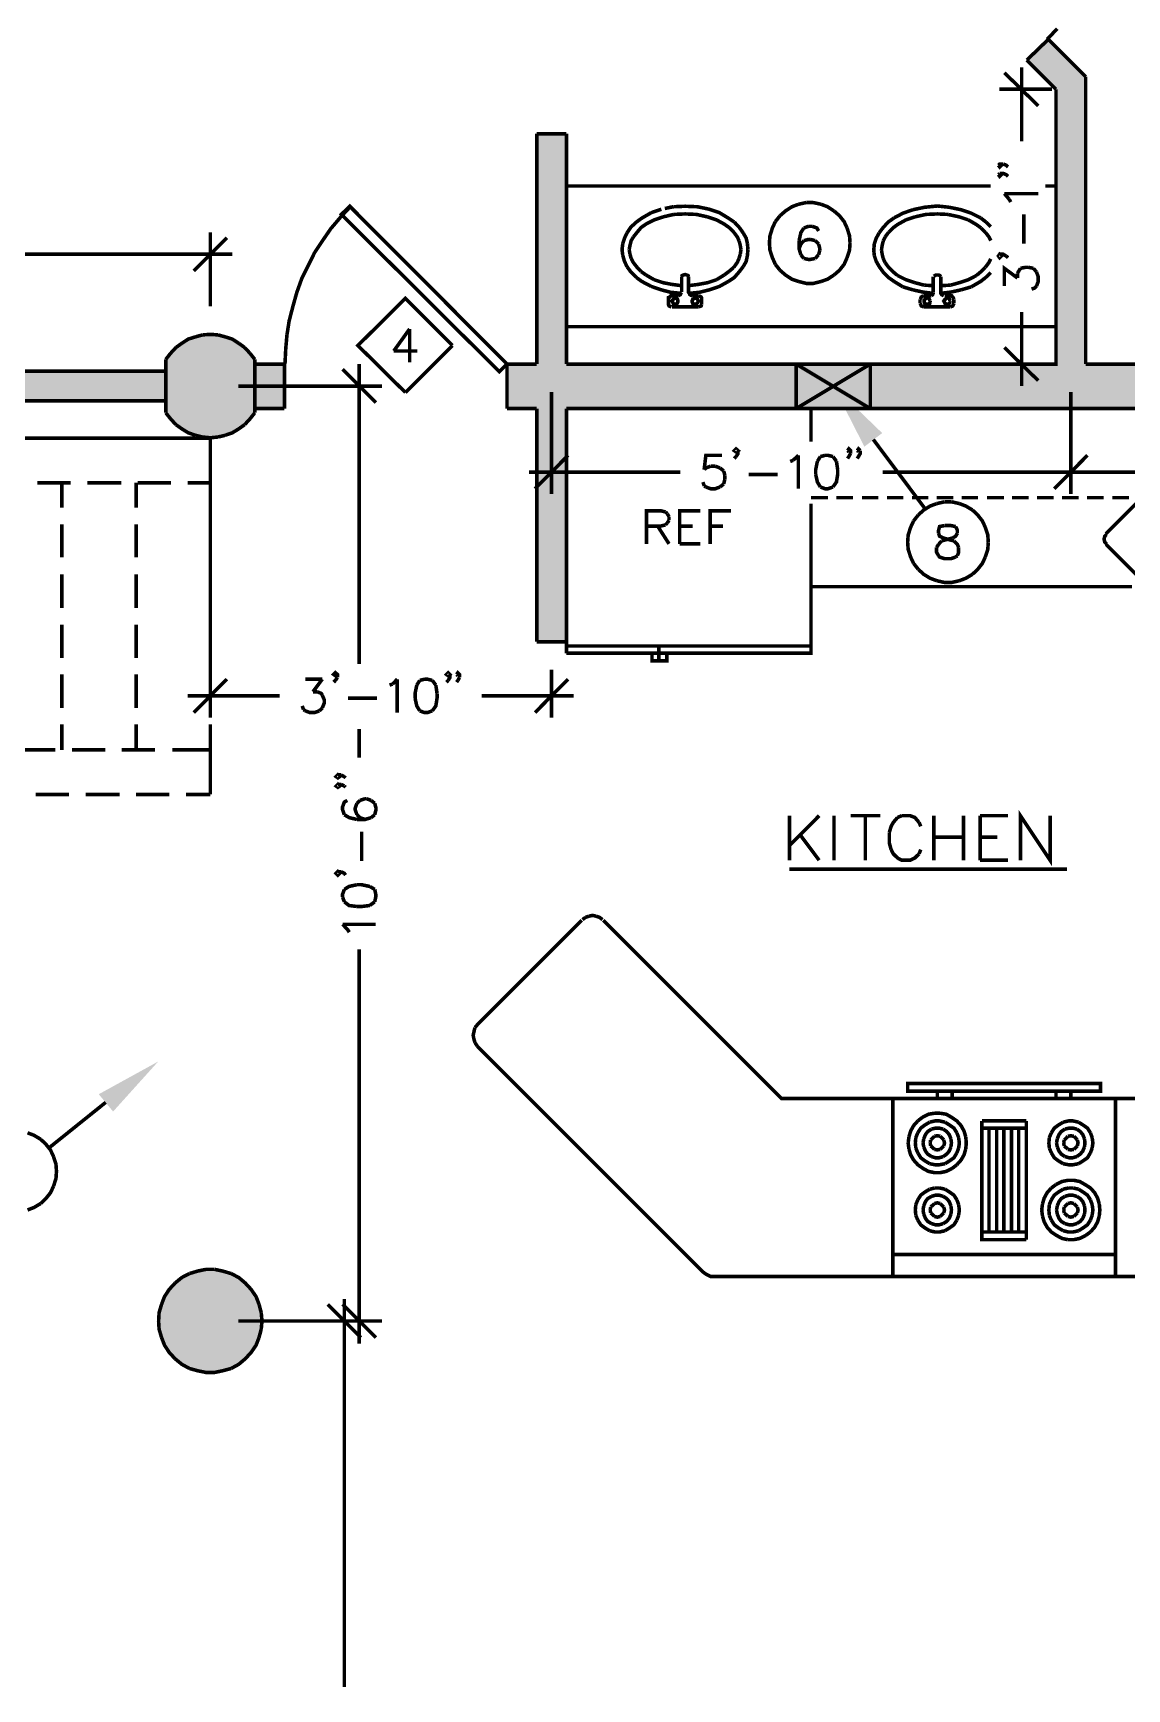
# Model space of a CAD drawing. Header units: millimetres. Extents: x 31 to 857, y 6 to 562.
# Drawn here: x 586 to 664, y 322.9 to 441 of the extents above; entities that cross this region are included whole.
import ezdxf

# ---------------------------------------------------------------- set-up
doc = ezdxf.new("R2010")
doc.units = ezdxf.units.MM
doc.layers.add('H', color=7, linetype='Continuous')
doc.layers.add('P', color=7, linetype='Continuous')

msp = doc.modelspace()

# ---------------------------------------------------------------- hatches: boundary and pattern name
at = {"layer": 'H', "linetype": 'Continuous'}
for points in [[(656.89, 439.032), (658.407, 440.531), (659.888, 439.032), (656.89, 439.032)], [(658.072, 437.85), (656.89, 439.032), (661.07, 437.85), (658.072, 437.85)], [(661.07, 437.85), (656.89, 439.032), (659.888, 439.032), (661.07, 437.85)], [(658.954, 436.968), (658.072, 437.85), (661.07, 436.968), (658.954, 436.968)], [(661.07, 436.968), (658.072, 437.85), (661.07, 437.85), (661.07, 436.968)], [(658.954, 417.371), (658.954, 436.968), (661.07, 417.371), (658.954, 417.371)], [(661.07, 417.371), (658.954, 436.968), (661.07, 436.968), (661.07, 417.371)], [(621.912, 417.371), (621.912, 433.793), (624.029, 417.371), (621.912, 417.371)], [(624.029, 417.371), (621.912, 433.793), (624.029, 433.793), (624.029, 417.371)], [(596.935, 419.1), (597.57, 419.365), (600.287, 419.1), (596.935, 419.1)], [(597.57, 419.365), (598.293, 419.488), (599.652, 419.365), (597.57, 419.365)], [(600.287, 419.1), (597.57, 419.365), (599.652, 419.365), (600.287, 419.1)], [(599.652, 419.365), (598.293, 419.488), (598.981, 419.488), (599.652, 419.365)], [(595.454, 417.707), (595.842, 418.253), (601.804, 417.707), (595.454, 417.707)], [(595.842, 418.253), (596.353, 418.712), (601.38, 418.253), (595.842, 418.253)], [(601.804, 417.707), (595.842, 418.253), (601.38, 418.253), (601.804, 417.707)], [(596.353, 418.712), (596.935, 419.1), (600.886, 418.712), (596.353, 418.712)], [(601.38, 418.253), (596.353, 418.712), (600.886, 418.712), (601.38, 418.253)], [(600.886, 418.712), (596.935, 419.1), (600.287, 419.1), (600.886, 418.712)], [(557.354, 414.743), (557.354, 416.86), (595.454, 414.743), (557.354, 414.743)], [(595.454, 414.743), (557.354, 416.86), (595.454, 416.86), (595.454, 414.743)], [(595.454, 413.897), (595.454, 417.707), (601.804, 413.897), (595.454, 413.897)], [(601.804, 413.897), (595.454, 417.707), (601.804, 417.707), (601.804, 413.897)], [(601.804, 415.802), (601.804, 417.371), (603.92, 415.802), (601.804, 415.802)], [(603.92, 415.802), (601.804, 417.371), (603.92, 417.371), (603.92, 415.802)], [(619.795, 414.196), (619.795, 417.371), (677.51, 414.196), (619.795, 414.196)], [(677.51, 414.196), (619.795, 417.371), (677.51, 417.371), (677.51, 414.196)], [(640.415, 415.802), (640.415, 417.371), (643.079, 415.802), (640.415, 415.802)], [(643.079, 415.802), (640.415, 417.371), (645.707, 417.371), (643.079, 415.802)], [(643.079, 415.802), (645.707, 417.371), (645.707, 415.802), (643.079, 415.802)], [(601.804, 414.196), (601.804, 415.802), (603.92, 414.196), (601.804, 414.196)], [(603.92, 414.196), (601.804, 415.802), (603.92, 415.802), (603.92, 414.196)], [(601.804, 414.196), (601.804, 415.802), (603.92, 414.196), (601.804, 414.196)], [(603.92, 414.196), (601.804, 415.802), (603.92, 415.802), (603.92, 414.196)], [(640.415, 414.196), (640.415, 415.802), (643.079, 415.802), (640.415, 414.196)], [(640.415, 414.196), (643.079, 415.802), (645.707, 414.196), (640.415, 414.196)], [(645.707, 414.196), (643.079, 415.802), (645.707, 415.802), (645.707, 414.196)], [(645.283, 411.48), (643.079, 415.802), (646.553, 412.45), (645.283, 411.48)], [(595.842, 413.35), (595.454, 413.897), (601.38, 413.35), (595.842, 413.35)], [(601.38, 413.35), (595.454, 413.897), (601.804, 413.897), (601.38, 413.35)], [(596.353, 412.838), (595.842, 413.35), (600.886, 412.838), (596.353, 412.838)], [(600.886, 412.838), (595.842, 413.35), (601.38, 413.35), (600.886, 412.838)], [(621.912, 397.545), (621.912, 414.196), (624.029, 397.545), (621.912, 397.545)], [(624.029, 397.545), (621.912, 414.196), (624.029, 414.196), (624.029, 397.545)], [(596.935, 412.503), (596.353, 412.838), (600.287, 412.503), (596.935, 412.503)], [(600.287, 412.503), (596.353, 412.838), (600.886, 412.838), (600.287, 412.503)], [(597.57, 412.238), (596.935, 412.503), (599.652, 412.238), (597.57, 412.238)], [(599.652, 412.238), (596.935, 412.503), (600.287, 412.503), (599.652, 412.238)], [(598.293, 412.115), (597.57, 412.238), (598.981, 412.115), (598.293, 412.115)], [(598.981, 412.115), (597.57, 412.238), (599.652, 412.238), (598.981, 412.115)], [(591.697, 364.067), (590.673, 365.301), (594.907, 367.63), (591.697, 364.067)], [(595.877, 351.631), (596.388, 352.09), (601.345, 351.631), (595.877, 351.631)], [(596.388, 352.09), (596.988, 352.425), (600.833, 352.09), (596.388, 352.09)], [(601.345, 351.631), (596.388, 352.09), (600.833, 352.09), (601.345, 351.631)], [(596.988, 352.425), (597.623, 352.69), (600.287, 352.425), (596.988, 352.425)], [(600.833, 352.09), (596.988, 352.425), (600.287, 352.425), (600.833, 352.09)], [(597.623, 352.69), (598.293, 352.813), (599.652, 352.69), (597.623, 352.69)], [(600.287, 352.425), (597.623, 352.69), (599.652, 352.69), (600.287, 352.425)], [(599.652, 352.69), (598.293, 352.813), (598.981, 352.813), (599.652, 352.69)], [(595.171, 350.485), (595.454, 351.067), (602.068, 350.485), (595.171, 350.485)], [(595.454, 351.067), (595.877, 351.631), (601.768, 351.067), (595.454, 351.067)], [(602.068, 350.485), (595.454, 351.067), (601.768, 351.067), (602.068, 350.485)], [(601.768, 351.067), (595.877, 351.631), (601.345, 351.631), (601.768, 351.067)], [(594.907, 349.127), (594.995, 349.797), (602.315, 349.127), (594.907, 349.127)], [(594.995, 349.797), (595.171, 350.485), (602.28, 349.797), (594.995, 349.797)], [(602.315, 349.127), (594.995, 349.797), (602.28, 349.797), (602.315, 349.127)], [(602.28, 349.797), (595.171, 350.485), (602.068, 350.485), (602.28, 349.797)], [(594.995, 348.456), (594.907, 349.127), (602.28, 348.456), (594.995, 348.456)], [(602.28, 348.456), (594.907, 349.127), (602.315, 349.127), (602.28, 348.456)], [(595.171, 347.768), (594.995, 348.456), (602.068, 347.768), (595.171, 347.768)], [(602.068, 347.768), (594.995, 348.456), (602.28, 348.456), (602.068, 347.768)], [(595.454, 347.169), (595.171, 347.768), (601.768, 347.169), (595.454, 347.169)], [(601.768, 347.169), (595.171, 347.768), (602.068, 347.768), (601.768, 347.169)], [(595.877, 346.622), (595.454, 347.169), (601.345, 346.622), (595.877, 346.622)], [(601.345, 346.622), (595.454, 347.169), (601.768, 347.169), (601.345, 346.622)], [(596.388, 346.163), (595.877, 346.622), (600.833, 346.163), (596.388, 346.163)], [(600.833, 346.163), (595.877, 346.622), (601.345, 346.622), (600.833, 346.163)], [(596.988, 345.828), (596.388, 346.163), (600.287, 345.828), (596.988, 345.828)], [(600.287, 345.828), (596.388, 346.163), (600.833, 346.163), (600.287, 345.828)], [(597.623, 345.563), (596.988, 345.828), (599.652, 345.563), (597.623, 345.563)], [(599.652, 345.563), (596.988, 345.828), (600.287, 345.828), (599.652, 345.563)], [(598.293, 345.44), (597.623, 345.563), (598.981, 345.44), (598.293, 345.44)], [(598.981, 345.44), (597.623, 345.563), (599.652, 345.563), (598.981, 345.44)]]:
    msp.add_hatch(color=256, dxfattribs=at).paths.add_polyline_path(points)

# ---------------------------------------------------------------- linework, layer by layer
at = {"layer": 'P', "const_width": 0.254}
for points in [[(656.872, 439.05), (658.407, 440.531)], [(658.319, 440.531), (659.042, 441.29)], [(658.407, 440.531), (661.07, 437.868)], [(657.684, 435.786), (655.267, 438.15)], [(656.502, 438.538), (656.502, 433.246)], [(656.872, 439.05), (658.954, 436.968)], [(658.654, 436.968), (654.897, 436.968)], [(658.954, 436.968), (658.954, 417.371)], [(661.07, 417.371), (661.07, 437.868)], [(621.912, 417.371), (621.912, 433.793)], [(621.912, 433.793), (624.029, 433.793)], [(624.029, 417.371), (624.029, 433.793)], [(654.932, 431.641), (655.055, 431.553), (654.932, 431.43), (654.844, 431.553)], [(654.844, 431.553), (654.932, 431.641), (655.179, 431.641)], [(654.932, 430.971), (655.055, 430.883), (654.932, 430.759), (654.844, 430.883)], [(654.844, 430.883), (654.932, 430.971)], [(654.932, 430.971), (655.179, 430.971), (655.391, 430.883), (655.532, 430.759)], [(655.179, 431.641), (655.391, 431.553), (655.532, 431.43)], [(658.195, 430.071), (658.954, 430.071), (658.954, 420.035), (624.029, 420.035), (624.029, 430.071), (654.297, 430.071)], [(608.612, 428.59), (607.907, 427.831)], [(607.977, 428.043), (608.577, 428.625), (619.795, 417.371), (619.248, 416.825), (607.977, 428.043)], [(631.649, 428.59), (631.049, 428.466)], [(632.495, 428.625), (631.649, 428.59)], [(635.582, 427.778), (634.947, 428.166), (634.224, 428.413), (633.377, 428.59), (632.495, 428.625)], [(640.574, 428.766), (640.115, 428.59), (639.657, 428.29), (639.269, 427.955)], [(641.138, 428.89), (640.574, 428.766)], [(641.632, 428.89), (641.138, 428.89)], [(642.197, 428.766), (641.632, 428.89)], [(643.114, 428.29), (642.655, 428.59), (642.197, 428.766)], [(651.334, 428.554), (650.487, 428.643), (649.587, 428.554), (648.741, 428.378)], [(653.574, 427.796), (652.903, 428.131), (652.18, 428.378), (651.334, 428.554)], [(655.602, 429.137), (655.267, 429.525)], [(655.267, 429.525), (657.684, 429.525)], [(655.726, 428.925), (655.602, 429.137)], [(607.907, 427.831), (607.219, 427.02), (606.637, 426.173)], [(607.977, 428.043), (607.977, 428.043)], [(630.079, 428.166), (629.408, 427.778), (629.02, 427.496), (628.632, 427.143), (628.35, 426.72)], [(630.925, 427.867), (630.29, 427.655), (629.708, 427.355), (629.356, 427.108), (629.073, 426.773)], [(630.802, 428.413), (630.079, 428.166)], [(631.684, 428.043), (630.925, 427.867)], [(634.1, 427.867), (633.307, 428.043), (632.495, 428.078), (631.684, 428.043)], [(635.635, 427.108), (635.282, 427.355), (634.735, 427.655), (634.1, 427.867)], [(636.005, 427.496), (635.582, 427.778)], [(636.341, 427.143), (636.005, 427.496)], [(638.933, 427.531), (638.722, 427.073), (638.545, 426.508), (638.51, 426.014), (638.545, 425.503), (638.722, 424.956), (638.933, 424.48)], [(639.269, 427.955), (638.933, 427.531)], [(644.049, 427.073), (643.837, 427.531), (643.502, 427.955), (643.114, 428.29)], [(647.4, 427.796), (646.977, 427.496), (646.624, 427.108), (646.342, 426.738)], [(648.247, 427.655), (647.647, 427.32), (647.312, 427.073), (647.012, 426.773)], [(648.741, 428.378), (648.035, 428.131), (647.4, 427.796)], [(648.882, 427.867), (648.247, 427.655)], [(650.487, 428.078), (649.676, 428.043), (648.882, 427.867)], [(651.245, 428.043), (650.487, 428.078)], [(652.057, 427.867), (651.245, 428.043)], [(652.692, 427.655), (652.057, 427.867)], [(653.274, 427.32), (652.692, 427.655)], [(653.609, 427.073), (653.274, 427.32)], [(653.962, 427.496), (653.574, 427.796)], [(654.297, 427.161), (653.962, 427.496)], [(656.661, 425.962), (656.661, 428.043)], [(597.447, 424.021), (599.81, 426.385)], [(598.629, 421.481), (598.629, 426.773)], [(606.637, 426.173), (606.072, 425.327)], [(628.35, 426.72), (628.174, 426.35), (628.05, 425.962)], [(628.809, 426.438), (628.65, 426.173), (628.562, 425.838), (628.509, 425.538)], [(629.073, 426.773), (628.809, 426.438)], [(635.97, 426.773), (635.635, 427.108)], [(636.341, 426.173), (636.217, 426.438), (635.97, 426.773)], [(636.64, 426.72), (636.341, 427.143)], [(636.482, 425.538), (636.429, 425.838), (636.341, 426.173)], [(636.94, 425.962), (636.852, 426.35), (636.64, 426.72)], [(640.962, 427.073), (640.75, 426.738), (640.627, 426.173)], [(640.627, 426.173), (640.627, 425.591), (640.75, 425.168)], [(640.962, 426.173), (640.75, 425.926)], [(641.297, 427.196), (640.962, 427.073)], [(641.297, 426.261), (640.962, 426.173)], [(641.562, 427.196), (641.297, 427.196)], [(641.421, 426.261), (641.297, 426.261)], [(641.773, 426.173), (641.421, 426.261)], [(642.02, 426.861), (641.897, 427.073), (641.562, 427.196)], [(642.02, 425.926), (641.773, 426.173)], [(644.26, 426.014), (644.225, 426.508), (644.049, 427.073)], [(646.342, 426.738), (646.13, 426.35), (645.989, 425.926), (645.954, 425.503)], [(646.624, 426.138), (646.553, 425.838), (646.501, 425.503)], [(646.765, 426.438), (646.624, 426.138)], [(647.012, 426.773), (646.765, 426.438)], [(653.909, 426.773), (653.609, 427.073)], [(654.297, 426.173), (654.173, 426.438), (653.909, 426.773)], [(600.198, 425.203), (582.665, 425.203)], [(606.072, 425.327), (605.614, 424.392), (605.155, 423.474), (604.802, 422.487), (604.52, 421.481), (604.255, 420.458), (604.097, 419.453)], [(628.05, 425.962), (627.997, 425.538), (628.05, 425.115)], [(628.05, 425.115), (628.174, 424.692), (628.35, 424.321)], [(628.509, 425.538), (628.562, 425.203)], [(628.562, 425.203), (628.65, 424.903)], [(636.341, 424.903), (636.429, 425.203)], [(636.429, 425.203), (636.482, 425.538)], [(636.64, 424.321), (636.852, 424.692), (636.94, 425.115)], [(636.976, 425.538), (636.94, 425.962)], [(636.94, 425.115), (636.976, 425.538)], [(640.75, 425.926), (640.627, 425.591)], [(640.75, 425.168), (640.962, 424.903)], [(641.773, 424.903), (642.02, 425.168)], [(642.108, 425.591), (642.02, 425.926)], [(642.02, 425.168), (642.108, 425.503)], [(642.108, 425.503), (642.108, 425.591)], [(643.114, 423.721), (643.502, 424.057), (643.837, 424.48), (644.049, 424.956)], [(644.049, 424.956), (644.225, 425.503), (644.26, 426.014), (644.26, 426.014)], [(645.954, 425.503), (645.989, 425.115)], [(645.989, 425.115), (646.13, 424.692), (646.342, 424.321)], [(646.501, 425.503), (646.553, 425.203)], [(646.553, 425.203), (646.624, 424.903)], [(654.932, 425.203), (655.055, 425.08), (654.932, 424.956), (654.844, 425.08), (654.932, 425.203)], [(654.932, 425.203), (655.179, 425.203), (655.391, 425.08)], [(655.391, 425.08), (655.532, 424.956)], [(628.35, 424.321), (628.632, 423.933)], [(628.632, 423.933), (629.02, 423.545)], [(628.65, 424.903), (628.809, 424.603), (629.073, 424.268), (629.356, 423.968)], [(629.356, 423.968), (629.708, 423.721)], [(635.282, 423.721), (635.635, 423.986)], [(635.582, 423.263), (636.005, 423.545), (636.341, 423.933), (636.64, 424.321)], [(635.635, 423.986), (635.97, 424.268)], [(635.97, 424.268), (636.217, 424.621), (636.341, 424.903)], [(638.933, 424.48), (639.269, 424.057)], [(639.269, 424.057), (639.657, 423.721), (640.115, 423.422), (640.574, 423.263)], [(640.962, 424.903), (641.297, 424.833), (641.421, 424.833), (641.773, 424.903)], [(646.342, 424.321), (646.624, 423.933), (646.977, 423.563), (647.4, 423.263)], [(646.624, 424.903), (646.765, 424.603)], [(646.765, 424.603), (647.012, 424.268)], [(647.012, 424.268), (647.312, 423.968), (647.647, 423.686)], [(653.274, 423.686), (653.627, 423.986), (653.909, 424.268)], [(653.909, 424.268), (654.173, 424.621), (654.297, 424.868)], [(653.962, 423.563), (654.297, 423.898)], [(655.267, 422.928), (655.267, 424.198), (656.202, 423.51)], [(656.202, 423.845), (656.325, 424.057)], [(656.202, 423.51), (656.202, 423.845)], [(656.325, 424.057), (656.414, 424.198)], [(656.414, 424.198), (656.749, 424.268)], [(656.749, 424.268), (656.996, 424.268)], [(656.996, 424.268), (657.348, 424.198)], [(657.348, 424.198), (657.56, 423.933)], [(657.56, 423.933), (657.684, 423.598), (657.684, 423.263), (657.56, 422.928)], [(629.02, 423.545), (629.408, 423.263), (630.079, 422.91)], [(629.708, 423.721), (630.29, 423.386)], [(630.079, 422.91), (630.802, 422.663), (631.472, 422.487), (632.231, 422.416)], [(630.29, 423.386), (630.925, 423.175), (631.56, 423.051)], [(631.56, 423.051), (632.248, 422.963)], [(632.742, 423.598), (632.707, 423.686), (632.619, 423.721), (632.495, 423.757), (632.372, 423.721), (632.284, 423.686), (632.248, 423.598)], [(632.248, 423.598), (632.248, 422.504)], [(632.742, 423.598), (632.742, 422.487), (632.795, 422.416), (632.83, 422.328), (632.919, 422.275), (633.042, 422.24)], [(632.742, 422.963), (633.43, 423.051), (634.1, 423.175), (634.735, 423.386)], [(632.795, 422.416), (633.501, 422.487), (634.224, 422.663), (634.947, 422.91), (635.582, 423.263)], [(634.735, 423.386), (635.282, 423.721)], [(640.574, 423.263), (641.138, 423.122), (641.632, 423.122), (642.197, 423.263)], [(642.197, 423.263), (642.655, 423.422), (643.114, 423.721)], [(647.4, 423.263), (648.035, 422.875)], [(647.647, 423.686), (648.247, 423.386), (648.882, 423.175)], [(648.035, 422.875), (648.741, 422.663)], [(648.741, 422.663), (649.464, 422.504), (650.187, 422.416)], [(648.882, 423.175), (649.552, 422.998)], [(649.552, 422.998), (650.187, 422.963)], [(650.187, 423.598), (650.187, 422.504)], [(650.734, 423.598), (650.663, 423.686), (650.575, 423.721), (650.487, 423.721), (650.399, 423.721), (650.311, 423.686), (650.24, 423.633)], [(650.734, 423.598), (650.734, 422.487), (650.734, 422.416), (650.787, 422.328), (650.875, 422.275), (650.946, 422.24)], [(650.734, 422.963), (651.422, 422.998)], [(650.734, 422.416), (651.457, 422.504), (652.18, 422.663)], [(651.422, 422.998), (652.057, 423.175), (652.692, 423.386), (653.274, 423.686)], [(652.18, 422.663), (652.903, 422.875)], [(652.903, 422.875), (653.574, 423.263), (653.962, 423.563)], [(657.56, 422.928), (657.419, 422.787), (657.207, 422.716)], [(615.897, 418.694), (612.546, 422.063), (609.159, 418.694), (612.546, 415.343)], [(631.56, 422.24), (631.472, 422.24), (631.402, 422.152), (631.313, 422.116), (631.313, 421.993)], [(631.313, 421.693), (631.313, 421.993)], [(631.313, 421.693), (631.313, 421.605), (631.349, 421.517), (631.437, 421.481), (631.525, 421.446)], [(631.56, 422.24), (631.984, 422.24)], [(631.56, 421.869), (631.613, 421.781), (631.649, 421.693), (631.737, 421.658), (631.825, 421.658), (631.896, 421.658), (631.948, 421.728), (631.984, 421.816), (631.984, 421.905), (631.948, 421.993), (631.86, 422.081), (631.772, 422.081), (631.684, 422.028), (631.613, 421.94), (631.56, 421.869), (631.56, 421.869)], [(631.56, 421.446), (633.465, 421.446)], [(631.984, 422.24), (632.072, 422.275), (632.16, 422.328), (632.195, 422.416), (632.231, 422.487)], [(633.007, 421.869), (633.007, 421.781), (633.042, 421.693), (633.13, 421.658), (633.218, 421.658), (633.289, 421.658), (633.377, 421.728), (633.43, 421.816), (633.43, 421.905), (633.377, 421.993), (633.289, 422.081), (633.218, 422.081), (633.13, 422.028), (633.042, 421.993), (633.007, 421.905), (633.007, 421.869), (633.007, 421.869)], [(633.465, 422.24), (633.042, 422.24)], [(633.677, 421.993), (633.677, 422.081), (633.642, 422.152), (633.554, 422.204), (633.465, 422.24)], [(633.465, 421.446), (633.554, 421.481), (633.642, 421.517), (633.677, 421.605)], [(633.677, 421.693), (633.677, 421.993)], [(633.677, 421.605), (633.677, 421.693)], [(649.517, 422.24), (649.429, 422.204), (649.34, 422.152), (649.305, 422.063), (649.252, 421.993)], [(649.252, 421.693), (649.252, 421.993)], [(649.252, 421.693), (649.305, 421.605), (649.34, 421.517), (649.429, 421.481), (649.517, 421.446)], [(649.517, 422.24), (649.94, 422.24)], [(649.517, 421.446), (651.422, 421.446)], [(649.975, 421.869), (649.94, 421.94), (649.887, 422.028), (649.799, 422.081), (649.728, 422.081), (649.64, 422.028), (649.552, 421.94), (649.552, 421.869), (649.552, 421.781), (649.587, 421.693), (649.676, 421.658), (649.764, 421.658), (649.852, 421.658), (649.94, 421.693), (649.975, 421.781)], [(649.94, 422.24), (650.064, 422.24)], [(649.975, 421.781), (649.975, 421.869)], [(649.975, 421.869), (649.975, 421.869)], [(650.064, 422.24), (650.152, 422.328), (650.187, 422.416), (650.187, 422.487)], [(651.422, 421.869), (651.369, 421.94), (651.334, 422.028), (651.245, 422.081), (651.157, 422.081), (651.087, 422.028), (650.998, 421.94), (650.946, 421.869), (650.998, 421.781), (651.034, 421.693), (651.122, 421.658), (651.21, 421.658), (651.298, 421.658), (651.369, 421.728), (651.422, 421.816)], [(651.422, 422.24), (650.998, 422.24)], [(651.669, 421.993), (651.633, 422.081), (651.581, 422.152), (651.51, 422.24), (651.422, 422.24)], [(651.422, 421.816), (651.422, 421.869)], [(651.422, 421.869), (651.422, 421.869)], [(651.422, 421.446), (651.51, 421.481), (651.581, 421.517), (651.633, 421.605), (651.669, 421.693)], [(651.669, 421.693), (651.669, 421.993)], [(656.502, 415.802), (656.502, 421.093)], [(597.57, 419.312), (597.059, 419.153), (596.6, 418.853), (596.177, 418.553)], [(597.57, 419.312), (597.059, 419.153), (596.6, 418.853), (596.177, 418.553)], [(598.082, 419.453), (597.57, 419.312)], [(598.082, 419.453), (597.57, 419.312)], [(599.175, 419.453), (598.629, 419.488), (598.082, 419.453)], [(599.175, 419.453), (598.629, 419.488), (598.082, 419.453)], [(599.687, 419.312), (599.175, 419.453)], [(599.687, 419.312), (599.175, 419.453)], [(600.657, 418.853), (600.198, 419.153), (599.687, 419.312)], [(600.657, 418.853), (600.198, 419.153), (599.687, 419.312)], [(604.097, 419.453), (604.008, 418.43), (603.956, 417.371)], [(612.846, 419.876), (611.717, 418.306)], [(612.846, 419.876), (612.846, 417.495)], [(624.029, 417.371), (624.029, 420.035)], [(624.029, 420.035), (658.954, 420.035), (658.954, 417.371), (624.029, 417.371), (624.029, 417.371)], [(596.177, 418.553), (595.789, 418.13), (595.454, 417.707)], [(596.177, 418.553), (595.789, 418.13), (595.454, 417.707)], [(601.08, 418.553), (600.657, 418.853)], [(601.08, 418.553), (600.657, 418.853)], [(601.468, 418.13), (601.08, 418.553)], [(601.468, 418.13), (601.08, 418.553)], [(601.804, 417.707), (601.468, 418.13)], [(601.804, 417.707), (601.468, 418.13)], [(611.717, 418.306), (613.392, 418.306)], [(612.546, 415.343), (615.897, 418.694)], [(655.267, 418.553), (657.684, 416.19)], [(557.354, 416.86), (595.454, 416.86)], [(595.454, 413.897), (595.454, 417.707)], [(601.804, 417.707), (601.804, 413.897)], [(601.804, 417.371), (603.92, 417.371)], [(601.804, 417.371), (603.92, 417.371)], [(603.92, 417.371), (603.92, 414.196)], [(610.447, 414.62), (608.065, 417.001)], [(609.247, 417.371), (609.247, 395.993)], [(619.795, 414.196), (619.795, 417.371)], [(619.795, 417.371), (621.912, 417.371)], [(619.795, 417.371), (621.912, 417.371)], [(624.029, 417.371), (658.954, 417.371)], [(658.954, 417.371), (624.029, 417.371)], [(640.415, 417.371), (645.707, 417.371), (645.707, 414.196), (640.415, 414.196), (640.415, 417.371), (640.415, 417.371)], [(645.707, 417.371), (640.415, 414.196)], [(640.415, 417.371), (645.707, 414.196)], [(656.96, 417.371), (654.897, 417.371)], [(677.492, 417.371), (661.07, 417.371)], [(677.492, 417.371), (663.187, 417.371)], [(600.622, 415.802), (610.87, 415.802)], [(600.622, 415.802), (610.87, 415.802)], [(557.354, 414.743), (595.454, 414.743)], [(612.546, 415.343), (612.546, 415.343)], [(622.97, 415.378), (622.97, 408.111)], [(660.012, 415.378), (660.012, 408.111)], [(660.012, 415.378), (660.012, 408.111)], [(595.454, 413.897), (595.789, 413.473)], [(595.789, 413.473), (596.177, 413.05)], [(601.08, 413.05), (601.468, 413.473), (601.804, 413.897)], [(601.804, 414.196), (603.92, 414.196)], [(621.912, 414.196), (619.795, 414.196)], [(621.912, 414.196), (621.912, 397.563)], [(677.492, 414.196), (624.029, 414.196)], [(624.029, 414.196), (624.029, 397.563)], [(624.029, 396.752), (624.029, 414.196)], [(624.029, 414.196), (641.473, 414.196), (641.473, 411.833)], [(585.082, 412.08), (598.629, 412.08)], [(596.177, 413.05), (596.6, 412.75)], [(596.6, 412.75), (597.059, 412.468), (597.57, 412.291)], [(597.57, 412.291), (598.082, 412.168)], [(598.082, 412.168), (598.629, 412.115), (599.175, 412.168)], [(598.629, 412.08), (598.629, 408.905), (598.629, 407.123)], [(599.175, 412.168), (599.687, 412.291)], [(599.687, 412.291), (600.198, 412.468), (600.657, 412.75), (601.08, 413.05)], [(645.918, 411.992), (649.587, 407.088)], [(662.517, 405.271), (669.449, 412.203)], [(624.152, 410.863), (621.788, 408.481)], [(635.123, 410.863), (633.977, 410.863), (633.853, 409.84)], [(636.27, 411.198), (636.129, 411.11), (636.005, 411.198), (636.129, 411.321), (636.27, 411.198)], [(636.27, 411.198), (636.27, 410.986), (636.129, 410.774)], [(640.203, 410.51), (640.574, 410.863)], [(640.574, 410.863), (640.574, 408.481)], [(642.479, 410.863), (642.144, 410.774)], [(643.043, 410.774), (642.691, 410.863), (642.479, 410.863), (642.479, 410.863)], [(644.084, 411.198), (644.172, 411.321), (644.296, 411.198), (644.296, 410.986)], [(644.172, 411.11), (644.084, 411.198)], [(644.296, 411.198), (644.172, 411.11)], [(644.296, 410.986), (644.172, 410.774)], [(644.772, 411.198), (644.86, 411.321), (644.984, 411.198)], [(644.86, 411.11), (644.772, 411.198)], [(644.984, 411.198), (644.86, 411.11)], [(644.984, 411.198), (644.984, 410.986), (644.86, 410.774)], [(658.83, 408.481), (661.194, 410.863)], [(661.194, 410.863), (658.83, 408.481)], [(598.629, 410.087), (598.629, 392.148)], [(621.365, 409.663), (632.16, 409.663)], [(633.853, 409.84), (633.977, 409.963)], [(633.977, 409.963), (634.312, 410.087)], [(634.312, 410.087), (634.647, 410.087)], [(634.647, 410.087), (634.982, 409.963)], [(634.982, 409.963), (635.247, 409.751)], [(635.247, 409.751), (635.335, 409.416)], [(636.129, 410.774), (636.005, 410.633)], [(639.992, 410.422), (640.203, 410.51)], [(641.932, 410.439), (641.809, 409.84), (641.809, 409.504)], [(642.144, 410.774), (641.932, 410.439)], [(643.29, 410.439), (643.043, 410.774)], [(643.043, 408.605), (643.29, 408.958), (643.378, 409.504), (643.378, 409.84)], [(643.378, 409.84), (643.29, 410.439)], [(644.172, 410.774), (644.084, 410.633)], [(644.86, 410.774), (644.772, 410.633)], [(661.582, 409.663), (646.589, 409.663)], [(658.407, 409.663), (667.456, 409.663)], [(586.299, 408.905), (588.68, 408.905)], [(588.045, 408.905), (588.045, 407.123)], [(589.862, 408.905), (592.279, 408.905)], [(593.337, 408.905), (593.337, 407.123)], [(593.46, 408.905), (595.824, 408.905)], [(597.023, 408.905), (598.629, 408.905)], [(633.853, 408.693), (633.765, 408.958)], [(633.977, 408.605), (633.853, 408.693)], [(634.982, 408.605), (634.647, 408.481), (634.312, 408.481), (633.977, 408.605)], [(635.247, 408.817), (634.982, 408.605)], [(635.335, 409.169), (635.247, 408.817)], [(635.335, 409.416), (635.335, 409.169)], [(637.028, 409.504), (639.092, 409.504)], [(641.809, 409.504), (641.932, 408.958), (642.144, 408.605)], [(642.144, 408.605), (642.479, 408.481), (642.691, 408.481), (643.043, 408.605)], [(641.473, 407.423), (641.473, 396.752), (624.029, 396.752)], [(641.473, 407.846), (642.691, 407.846)], [(643.29, 407.846), (644.472, 407.846)], [(645.107, 407.846), (646.289, 407.846)], [(646.889, 407.846), (648.07, 407.846)], [(648.67, 407.846), (649.852, 407.846)], [(650.452, 407.423), (649.975, 407.247), (649.517, 406.964), (649.129, 406.612)], [(650.434, 407.846), (651.633, 407.846)], [(650.998, 407.547), (650.452, 407.423)], [(651.51, 407.547), (650.998, 407.547)], [(652.057, 407.423), (651.51, 407.547)], [(652.992, 406.964), (652.515, 407.247), (652.057, 407.423)], [(652.216, 407.846), (653.397, 407.846)], [(654.032, 407.846), (655.232, 407.846)], [(655.814, 407.846), (656.996, 407.846)], [(657.595, 407.846), (658.777, 407.846)], [(659.377, 407.846), (660.559, 407.846)], [(661.158, 407.846), (662.34, 407.846)], [(662.975, 407.846), (664.157, 407.846)], [(629.744, 404.548), (629.744, 406.912), (630.749, 406.912), (631.102, 406.823)], [(631.102, 406.823), (631.225, 406.7)], [(631.225, 406.7), (631.349, 406.488)], [(631.349, 406.241), (631.225, 406.03)], [(631.349, 406.488), (631.349, 406.241)], [(632.107, 404.548), (632.107, 406.912), (633.589, 406.912)], [(634.277, 404.548), (634.277, 406.912), (635.758, 406.912)], [(648.794, 406.188), (648.582, 405.73), (648.406, 405.183), (648.37, 404.671), (648.406, 404.16), (648.582, 403.613), (648.794, 403.154)], [(649.129, 406.612), (648.794, 406.188)], [(653.909, 405.73), (653.697, 406.188), (653.362, 406.612), (652.992, 406.964)], [(588.045, 405.941), (588.045, 403.578)], [(593.337, 405.941), (593.337, 403.578)], [(598.629, 405.941), (598.629, 403.578)], [(631.102, 405.906), (630.749, 405.818), (629.744, 405.818)], [(630.537, 405.818), (631.349, 404.548)], [(631.225, 406.03), (631.102, 405.906)], [(632.107, 405.818), (633.042, 405.818)], [(634.277, 405.818), (635.194, 405.818)], [(650.998, 405.853), (650.646, 405.783), (650.575, 405.518), (650.575, 405.306)], [(650.575, 405.306), (650.646, 405.095), (650.91, 404.971)], [(650.91, 404.971), (651.334, 404.848), (651.669, 404.76)], [(651.792, 405.783), (651.457, 405.853), (650.998, 405.853), (650.998, 405.853)], [(651.122, 404.848), (651.581, 404.971)], [(651.581, 404.971), (651.792, 405.095), (651.916, 405.306)], [(651.916, 405.306), (651.916, 405.518), (651.792, 405.783)], [(654.121, 404.671), (654.085, 405.183), (653.909, 405.73)], [(662.552, 405.218), (662.428, 405.095), (662.376, 404.883), (662.428, 404.671), (662.552, 404.548)], [(632.107, 404.548), (633.589, 404.548)], [(650.434, 404.301), (650.575, 404.513)], [(650.575, 403.701), (650.434, 403.948), (650.434, 404.301)], [(650.575, 404.513), (650.787, 404.76)], [(650.787, 404.76), (651.122, 404.848)], [(651.669, 404.76), (651.916, 404.513), (652.004, 404.301)], [(652.004, 404.301), (652.004, 403.948), (651.916, 403.701)], [(653.909, 403.613), (654.085, 404.16), (654.121, 404.671), (654.121, 404.671)], [(674.105, 392.906), (662.517, 404.513)], [(648.794, 403.154), (649.129, 402.731)], [(649.129, 402.731), (649.517, 402.378), (649.975, 402.096), (650.452, 401.92)], [(651.792, 403.613), (651.457, 403.49), (650.998, 403.49), (650.646, 403.613), (650.575, 403.701)], [(651.916, 403.701), (651.792, 403.613)], [(652.992, 402.378), (653.362, 402.731), (653.697, 403.154), (653.909, 403.613)], [(588.045, 402.378), (588.045, 399.979)], [(593.337, 402.378), (593.337, 399.979)], [(598.629, 402.378), (598.629, 399.979)], [(641.473, 401.496), (664.369, 401.496)], [(650.452, 401.92), (650.998, 401.796), (651.51, 401.796), (652.057, 401.92)], [(652.057, 401.92), (652.515, 402.096), (652.992, 402.378)], [(588.045, 398.78), (588.045, 396.416)], [(593.337, 398.78), (593.337, 396.416)], [(598.629, 398.78), (598.629, 396.416)], [(624.029, 397.563), (621.912, 397.563)], [(624.029, 397.263), (641.473, 397.263)], [(631.19, 396.752), (631.19, 396.205), (630.132, 396.205), (630.132, 396.752)], [(630.626, 397.263), (630.626, 396.205)], [(622.97, 395.57), (622.97, 392.148)], [(588.045, 395.235), (588.045, 392.853)], [(593.337, 395.235), (593.337, 392.853)], [(599.81, 394.899), (597.447, 392.518)], [(598.629, 395.235), (598.629, 392.853)], [(605.402, 394.899), (606.619, 394.899)], [(606.619, 394.899), (605.949, 394)], [(607.695, 395.235), (607.554, 395.146), (607.43, 395.235), (607.554, 395.358), (607.695, 395.235), (607.695, 395.023)], [(607.554, 394.811), (607.43, 394.688)], [(607.695, 395.023), (607.554, 394.811)], [(611.417, 394.476), (611.628, 394.547)], [(611.628, 394.547), (611.964, 394.899)], [(611.964, 394.899), (611.964, 392.518)], [(613.357, 394.476), (613.234, 393.876), (613.234, 393.541)], [(613.569, 394.811), (613.357, 394.476)], [(613.904, 394.899), (613.569, 394.811)], [(614.468, 394.811), (614.116, 394.899), (613.904, 394.899), (613.904, 394.899)], [(614.715, 394.476), (614.468, 394.811)], [(614.803, 393.876), (614.715, 394.476)], [(615.721, 395.235), (615.597, 395.146), (615.474, 395.235), (615.597, 395.358), (615.721, 395.235)], [(615.597, 394.811), (615.474, 394.688)], [(615.721, 395.235), (615.721, 395.023), (615.597, 394.811)], [(616.197, 395.235), (616.285, 395.358), (616.409, 395.235), (616.409, 395.023)], [(616.285, 395.146), (616.197, 395.235)], [(616.285, 394.811), (616.197, 394.688)], [(616.409, 395.235), (616.285, 395.146)], [(616.409, 395.023), (616.285, 394.811)], [(621.788, 392.518), (624.152, 394.899)], [(597.023, 393.718), (603.585, 393.718)], [(605.949, 394), (606.284, 394)], [(606.284, 394), (606.548, 393.876), (606.619, 393.753)], [(606.619, 393.753), (606.76, 393.418), (606.76, 393.206), (606.619, 392.853)], [(608.453, 393.541), (610.517, 393.541)], [(613.234, 393.541), (613.357, 392.994), (613.569, 392.642)], [(614.468, 392.642), (614.715, 392.994), (614.803, 393.541), (614.803, 393.876)], [(624.54, 393.718), (617.978, 393.718)], [(605.278, 392.73), (605.19, 392.994)], [(605.402, 392.642), (605.278, 392.73)], [(606.407, 392.642), (606.072, 392.518), (605.737, 392.518), (605.402, 392.642)], [(606.619, 392.853), (606.407, 392.642)], [(613.569, 392.642), (613.904, 392.518), (614.116, 392.518), (614.468, 392.642)], [(588.045, 391.672), (588.045, 389.855)], [(593.337, 391.672), (593.337, 389.855)], [(598.629, 391.672), (598.629, 389.855), (598.629, 386.68)], [(609.247, 391.336), (609.247, 389.308)], [(585.17, 389.855), (587.587, 389.855)], [(588.768, 389.855), (591.132, 389.855)], [(592.314, 389.855), (594.695, 389.855)], [(595.912, 389.855), (598.629, 389.855)], [(607.73, 388.073), (607.854, 387.95), (607.73, 387.862), (607.607, 387.95), (607.73, 388.073)], [(607.73, 387.403), (607.854, 387.279), (607.73, 387.191), (607.607, 387.279), (607.73, 387.403)], [(607.73, 388.073), (607.942, 388.073)], [(607.73, 387.403), (607.942, 387.403)], [(607.942, 388.073), (608.189, 387.95)], [(607.942, 387.403), (608.189, 387.279)], [(608.189, 387.95), (608.277, 387.862)], [(608.189, 387.279), (608.277, 387.191)], [(588.557, 386.68), (586.176, 386.68)], [(592.155, 386.68), (589.739, 386.68)], [(595.701, 386.68), (593.337, 386.68)], [(598.629, 386.68), (596.9, 386.68)], [(608.401, 386.256), (608.189, 386.133), (608.065, 385.798), (608.065, 385.586), (608.189, 385.233)], [(609.088, 386.045), (608.965, 385.71), (608.965, 385.586), (609.088, 385.233)], [(609.3, 386.256), (609.088, 386.045)], [(609.671, 386.38), (609.3, 386.256)], [(609.759, 386.38), (609.671, 386.38)], [(610.094, 386.256), (609.759, 386.38)], [(610.358, 386.045), (610.094, 386.256)], [(610.358, 385.233), (610.447, 385.586), (610.447, 385.71), (610.358, 386.045)], [(608.189, 385.233), (608.542, 385.022), (609.088, 384.898)], [(609.088, 385.233), (609.3, 385.022)], [(609.088, 384.898), (609.671, 384.898), (610.094, 385.022)], [(609.3, 385.022), (609.671, 384.898)], [(610.094, 385.022), (610.358, 385.233)], [(639.939, 381.988), (639.939, 385.163)], [(642.056, 385.163), (639.939, 383.046)], [(643.114, 381.988), (643.114, 385.163)], [(644.296, 385.163), (646.412, 385.163)], [(645.354, 385.163), (645.354, 381.988)], [(647.647, 385.039), (647.347, 384.687), (647.188, 384.404), (647.065, 383.981)], [(647.947, 385.163), (647.647, 385.039)], [(649.182, 384.687), (648.882, 385.039), (648.547, 385.163), (647.947, 385.163)], [(650.24, 381.988), (650.24, 385.163)], [(652.357, 385.163), (652.357, 381.988)], [(653.538, 381.988), (653.538, 385.163)], [(653.538, 385.163), (655.532, 385.163)], [(656.414, 381.988), (656.414, 385.163), (658.53, 381.988), (658.53, 385.163)], [(609.424, 381.935), (609.424, 384.016)], [(640.697, 383.805), (642.056, 381.988)], [(647.065, 383.981), (647.065, 383.205), (647.188, 382.746)], [(649.305, 384.404), (649.182, 384.687)], [(647.188, 382.746), (647.347, 382.446), (647.647, 382.147), (647.947, 381.988), (648.547, 381.988), (648.882, 382.147), (649.182, 382.446)], [(649.182, 382.446), (649.305, 382.746)], [(650.24, 383.628), (652.357, 383.628)], [(653.538, 383.628), (654.756, 383.628)], [(639.939, 381.353), (659.747, 381.353)], [(653.538, 381.988), (655.532, 381.988)], [(607.73, 381.176), (607.854, 381.053), (607.73, 380.929), (607.607, 381.053), (607.73, 381.176)], [(607.73, 381.176), (607.942, 381.176)], [(607.942, 381.176), (608.189, 381.053), (608.277, 380.929)], [(609.088, 380.242), (608.524, 380.118), (608.189, 379.906)], [(610.006, 380.118), (609.424, 380.242), (609.088, 380.242)], [(610.358, 379.906), (610.006, 380.118)], [(608.189, 379.906), (608.065, 379.571), (608.065, 379.36), (608.065, 379.36)], [(608.065, 379.36), (608.189, 379.024)], [(608.189, 379.024), (608.524, 378.76), (609.088, 378.689)], [(610.006, 378.76), (610.358, 379.024)], [(610.358, 379.024), (610.429, 379.36), (610.429, 379.571), (610.358, 379.906)], [(609.088, 378.689), (609.424, 378.689), (610.006, 378.76)], [(625.387, 377.913), (625.175, 377.754)], [(625.634, 378.001), (625.387, 377.913)], [(626.145, 378.001), (625.898, 378.054), (625.634, 378.001)], [(626.604, 377.754), (626.392, 377.913), (626.145, 378.001)], [(608.542, 376.855), (608.401, 377.067), (608.065, 377.419)], [(608.065, 377.419), (610.429, 377.419)], [(625.122, 377.702), (617.679, 370.258)], [(671.142, 365.002), (639.357, 365.002), (626.657, 377.702)], [(609.247, 347.521), (609.247, 375.638)], [(617.432, 369.746), (617.379, 369.499), (617.432, 369.235), (617.502, 368.988)], [(617.502, 370.046), (617.432, 369.746)], [(617.679, 370.258), (617.502, 370.046)], [(617.502, 368.988), (617.679, 368.723)], [(633.801, 352.601), (617.679, 368.723)], [(662.129, 366.06), (662.129, 365.513), (648.37, 365.513), (648.37, 366.06), (662.129, 366.06), (662.129, 366.06)], [(663.187, 365.002), (663.187, 352.302), (647.312, 352.302)], [(647.312, 352.302), (647.312, 365.002)], [(647.312, 365.002), (663.187, 365.002), (663.187, 365.002)], [(650.487, 365.002), (650.487, 365.513)], [(651.545, 365.513), (651.545, 365.002)], [(658.954, 365.513), (658.954, 365.002)], [(660.012, 365.002), (660.012, 365.513)], [(591.167, 364.719), (587.146, 361.491)], [(649.429, 363.661), (649.093, 363.396)], [(650.275, 363.943), (649.852, 363.873), (649.429, 363.661)], [(650.699, 363.943), (650.275, 363.943)], [(652.515, 362.25), (652.392, 362.673), (652.18, 363.061), (651.88, 363.396), (651.492, 363.661), (651.122, 363.873), (650.699, 363.943)], [(586.528, 362.091), (586.052, 362.373), (585.593, 362.55)], [(649.093, 363.396), (648.794, 363.061), (648.582, 362.673), (648.458, 362.25)], [(649.093, 362.55), (648.952, 362.215)], [(649.94, 363.308), (649.587, 363.097), (649.305, 362.885), (649.093, 362.55)], [(650.064, 362.814), (649.799, 362.638), (649.64, 362.426), (649.517, 362.126)], [(651.034, 363.308), (650.646, 363.396), (650.311, 363.396), (649.94, 363.308)], [(650.91, 362.814), (650.61, 362.885), (650.363, 362.885), (650.064, 362.814)], [(651.457, 362.126), (651.334, 362.426), (651.157, 362.638), (650.91, 362.814)], [(651.88, 362.55), (651.669, 362.885), (651.369, 363.097), (651.034, 363.308)], [(652.004, 362.215), (651.88, 362.55)], [(656.837, 354.93), (653.662, 354.93), (653.662, 363.396)], [(653.662, 363.396), (656.837, 363.396), (656.837, 363.396)], [(653.662, 362.885), (656.837, 362.885)], [(654.173, 362.885), (654.173, 355.477)], [(654.72, 355.477), (654.72, 362.885)], [(655.232, 362.885), (655.232, 355.477)], [(655.779, 355.477), (655.779, 362.885)], [(656.29, 362.885), (656.29, 355.477)], [(656.837, 363.396), (656.837, 354.93)], [(658.618, 362.55), (658.477, 362.215)], [(659.465, 363.308), (659.112, 363.097), (658.83, 362.885), (658.618, 362.55)], [(659.589, 362.814), (659.324, 362.638), (659.165, 362.426), (659.042, 362.126)], [(660.559, 363.308), (660.171, 363.396), (659.836, 363.396), (659.465, 363.308)], [(660.435, 362.814), (660.135, 362.885), (659.888, 362.885), (659.589, 362.814)], [(660.982, 362.126), (660.859, 362.426), (660.682, 362.638), (660.435, 362.814)], [(661.405, 362.55), (661.194, 362.885), (660.894, 363.097), (660.559, 363.308)], [(661.529, 362.215), (661.405, 362.55)], [(587.446, 360.856), (587.234, 361.315), (586.899, 361.738), (586.528, 362.091)], [(648.458, 362.25), (648.406, 361.827)], [(648.406, 361.827), (648.458, 361.403)], [(648.406, 361.827), (648.406, 361.827)], [(648.458, 361.403), (648.582, 360.98), (648.794, 360.609), (649.093, 360.274), (649.464, 360.01), (649.852, 359.798), (650.275, 359.71), (650.699, 359.71), (651.122, 359.798), (651.545, 360.01)], [(648.952, 362.215), (648.917, 361.827)], [(648.917, 361.827), (648.952, 361.456)], [(648.917, 361.827), (648.917, 361.827)], [(648.952, 361.456), (649.093, 361.121)], [(649.517, 362.126), (649.464, 361.827), (649.464, 361.827)], [(649.464, 361.827), (649.517, 361.544)], [(649.517, 361.544), (649.64, 361.244), (649.799, 361.033), (650.064, 360.856)], [(650.011, 362.038), (649.975, 361.827), (649.975, 361.827)], [(649.975, 361.827), (650.011, 361.615)], [(650.275, 362.303), (650.152, 362.179), (650.011, 362.038)], [(650.011, 361.615), (650.152, 361.491), (650.275, 361.368)], [(650.699, 362.303), (650.487, 362.338), (650.275, 362.303)], [(650.275, 361.368), (650.487, 361.333), (650.699, 361.368)], [(650.946, 362.038), (650.822, 362.179), (650.699, 362.303)], [(650.699, 361.368), (650.822, 361.491), (650.946, 361.615)], [(650.91, 360.856), (651.157, 361.033), (651.334, 361.244), (651.457, 361.544)], [(650.946, 361.615), (650.998, 361.827), (650.946, 362.038)], [(651.457, 361.544), (651.492, 361.827), (651.457, 362.126)], [(651.88, 361.121), (652.004, 361.456)], [(651.88, 360.274), (652.18, 360.609), (652.392, 360.98), (652.515, 361.403)], [(652.004, 361.456), (652.057, 361.827), (652.004, 362.215)], [(652.515, 361.403), (652.551, 361.827), (652.515, 362.25)], [(658.477, 362.215), (658.442, 361.827)], [(658.442, 361.827), (658.477, 361.456)], [(658.442, 361.827), (658.442, 361.827)], [(658.477, 361.456), (658.618, 361.121)], [(659.042, 362.126), (658.989, 361.827), (658.989, 361.827)], [(658.989, 361.827), (659.042, 361.544)], [(659.042, 361.544), (659.165, 361.244), (659.324, 361.033), (659.589, 360.856)], [(659.536, 362.038), (659.5, 361.827), (659.5, 361.827)], [(659.5, 361.827), (659.536, 361.615)], [(659.8, 362.303), (659.677, 362.179), (659.536, 362.038)], [(659.536, 361.615), (659.677, 361.491), (659.8, 361.368)], [(660.224, 362.303), (660.012, 362.338), (659.8, 362.303)], [(659.8, 361.368), (660.012, 361.333), (660.224, 361.368)], [(660.471, 362.038), (660.347, 362.179), (660.224, 362.303)], [(660.224, 361.368), (660.347, 361.491), (660.471, 361.615)], [(660.435, 360.856), (660.682, 361.033), (660.859, 361.244), (660.982, 361.544)], [(660.471, 361.615), (660.523, 361.827), (660.471, 362.038)], [(660.982, 361.544), (661.017, 361.827), (660.982, 362.126)], [(661.405, 361.121), (661.529, 361.456)], [(661.529, 361.456), (661.582, 361.827), (661.529, 362.215)], [(587.657, 359.798), (587.622, 360.31), (587.446, 360.856)], [(649.093, 361.121), (649.305, 360.768), (649.587, 360.557), (649.94, 360.345)], [(649.94, 360.345), (650.311, 360.274), (650.646, 360.274), (651.034, 360.345)], [(650.064, 360.856), (650.363, 360.768), (650.61, 360.768), (650.91, 360.856)], [(651.034, 360.345), (651.369, 360.557), (651.669, 360.768), (651.88, 361.121)], [(651.545, 360.01), (651.88, 360.274)], [(658.618, 361.121), (658.83, 360.768), (659.112, 360.557), (659.465, 360.345)], [(659.465, 360.345), (659.836, 360.274), (660.171, 360.274), (660.559, 360.345)], [(659.589, 360.856), (659.888, 360.768), (660.135, 360.768), (660.435, 360.856)], [(660.559, 360.345), (660.894, 360.557), (661.194, 360.768), (661.405, 361.121)], [(587.446, 358.74), (587.622, 359.287), (587.657, 359.798), (587.657, 359.798)], [(658.954, 358.863), (658.618, 358.616)], [(662.04, 357.47), (661.917, 357.893), (661.705, 358.281), (661.405, 358.616), (661.017, 358.863), (660.647, 359.075), (660.224, 359.163), (659.8, 359.163), (659.377, 359.075), (658.954, 358.863)], [(586.528, 357.505), (586.899, 357.858), (587.234, 358.281), (587.446, 358.74)], [(649.093, 357.77), (648.952, 357.434)], [(649.94, 358.528), (649.587, 358.316), (649.305, 358.105), (649.093, 357.77)], [(650.064, 358.017), (649.799, 357.858), (649.64, 357.646), (649.517, 357.346)], [(650.311, 358.616), (649.94, 358.528)], [(650.91, 358.017), (650.61, 358.105), (650.363, 358.105), (650.064, 358.017)], [(650.646, 358.616), (650.311, 358.616)], [(651.034, 358.528), (650.646, 358.616)], [(651.457, 357.346), (651.334, 357.646), (651.157, 357.858), (650.91, 358.017)], [(651.88, 357.77), (651.669, 358.105), (651.369, 358.316), (651.034, 358.528)], [(652.004, 357.434), (651.88, 357.77)], [(658.618, 358.616), (658.319, 358.281), (658.107, 357.893), (657.983, 357.47)], [(658.618, 357.77), (658.477, 357.434)], [(659.465, 358.528), (659.112, 358.316), (658.83, 358.105), (658.618, 357.77)], [(659.589, 358.017), (659.324, 357.858), (659.165, 357.646), (659.042, 357.346)], [(659.836, 358.616), (659.465, 358.528)], [(660.435, 358.017), (660.135, 358.105), (659.888, 358.105), (659.589, 358.017)], [(660.171, 358.616), (659.836, 358.616)], [(660.559, 358.528), (660.171, 358.616)], [(660.982, 357.346), (660.859, 357.646), (660.682, 357.858), (660.435, 358.017)], [(661.405, 357.77), (661.194, 358.105), (660.894, 358.316), (660.559, 358.528)], [(661.529, 357.434), (661.405, 357.77)], [(585.593, 357.046), (586.052, 357.223), (586.528, 357.505)], [(648.952, 357.434), (648.917, 357.046)], [(648.917, 357.046), (648.952, 356.658)], [(648.917, 357.046), (648.917, 357.046)], [(648.952, 356.658), (649.093, 356.323)], [(649.517, 357.346), (649.464, 357.046), (649.464, 357.046)], [(649.464, 357.046), (649.517, 356.747)], [(649.517, 356.747), (649.64, 356.447), (649.799, 356.235), (650.064, 356.076)], [(650.011, 357.258), (649.975, 357.046), (649.975, 357.046)], [(649.975, 357.046), (650.011, 356.835)], [(650.275, 357.505), (650.152, 357.382), (650.011, 357.258)], [(650.011, 356.835), (650.152, 356.711), (650.275, 356.588)], [(650.699, 357.505), (650.487, 357.558), (650.275, 357.505)], [(650.275, 356.588), (650.487, 356.535), (650.699, 356.588)], [(650.946, 357.258), (650.822, 357.382), (650.699, 357.505)], [(650.699, 356.588), (650.822, 356.711), (650.946, 356.835)], [(650.91, 356.076), (651.157, 356.235), (651.334, 356.447), (651.457, 356.747)], [(650.946, 356.835), (650.998, 357.046), (650.946, 357.258)], [(651.457, 356.747), (651.492, 357.046), (651.457, 357.346)], [(651.88, 356.323), (652.004, 356.658)], [(652.004, 356.658), (652.057, 357.046), (652.004, 357.434)], [(657.983, 357.47), (657.931, 357.046)], [(657.931, 357.046), (657.983, 356.623)], [(657.931, 357.046), (657.931, 357.046)], [(657.983, 356.623), (658.107, 356.2), (658.319, 355.812), (658.618, 355.477), (658.989, 355.23), (659.377, 355.018), (659.8, 354.93)], [(658.477, 357.434), (658.442, 357.046)], [(658.442, 357.046), (658.477, 356.658)], [(658.442, 357.046), (658.442, 357.046)], [(658.477, 356.658), (658.618, 356.323)], [(659.042, 357.346), (658.989, 357.046), (658.989, 357.046)], [(658.989, 357.046), (659.042, 356.747)], [(659.042, 356.747), (659.165, 356.447), (659.324, 356.235), (659.589, 356.076)], [(659.536, 357.258), (659.5, 357.046), (659.5, 357.046)], [(659.5, 357.046), (659.536, 356.835)], [(659.8, 357.505), (659.677, 357.382), (659.536, 357.258)], [(659.536, 356.835), (659.677, 356.711), (659.8, 356.588)], [(660.224, 357.505), (660.012, 357.558), (659.8, 357.505)], [(659.8, 356.588), (660.012, 356.535), (660.224, 356.588)], [(660.471, 357.258), (660.347, 357.382), (660.224, 357.505)], [(660.224, 356.588), (660.347, 356.711), (660.471, 356.835)], [(660.435, 356.076), (660.682, 356.235), (660.859, 356.447), (660.982, 356.747)], [(660.471, 356.835), (660.523, 357.046), (660.471, 357.258)], [(660.982, 356.747), (661.017, 357.046), (660.982, 357.346)], [(661.405, 356.323), (661.529, 356.658)], [(661.405, 355.477), (661.705, 355.812), (661.917, 356.2), (662.04, 356.623)], [(661.529, 356.658), (661.582, 357.046), (661.529, 357.434)], [(662.04, 356.623), (662.076, 357.046), (662.04, 357.47)], [(649.093, 356.323), (649.305, 355.988), (649.587, 355.776), (649.94, 355.565)], [(649.94, 355.565), (650.311, 355.477), (650.646, 355.477), (651.034, 355.565)], [(650.064, 356.076), (650.363, 355.988), (650.61, 355.988), (650.91, 356.076)], [(651.034, 355.565), (651.369, 355.776), (651.669, 355.988), (651.88, 356.323)], [(656.837, 355.477), (653.662, 355.477)], [(658.618, 356.323), (658.83, 355.988), (659.112, 355.776), (659.465, 355.565)], [(659.465, 355.565), (659.836, 355.477), (660.171, 355.477), (660.559, 355.565)], [(659.589, 356.076), (659.888, 355.988), (660.135, 355.988), (660.435, 356.076)], [(660.559, 355.565), (660.894, 355.776), (661.194, 355.988), (661.405, 356.323)], [(661.07, 355.23), (661.405, 355.477)], [(659.8, 354.93), (660.224, 354.93)], [(660.224, 354.93), (660.647, 355.018), (661.07, 355.23)], [(663.187, 353.871), (647.312, 353.871)], [(596.124, 351.843), (595.701, 351.384), (595.365, 350.873), (595.154, 350.326)], [(597.147, 352.513), (596.6, 352.231), (596.124, 351.843)], [(598.329, 352.813), (597.729, 352.69), (597.147, 352.513)], [(598.928, 352.813), (598.329, 352.813)], [(600.11, 352.513), (599.511, 352.69), (598.928, 352.813)], [(602.103, 350.326), (601.892, 350.873), (601.539, 351.384), (601.116, 351.843), (600.657, 352.231), (600.11, 352.513)], [(633.801, 352.601), (633.977, 352.478), (634.153, 352.39)], [(634.153, 352.39), (634.312, 352.302), (634.524, 352.302)], [(683.842, 352.302), (634.524, 352.302)], [(608.189, 350.696), (608.189, 323.021)], [(595.154, 350.326), (594.977, 349.726), (594.942, 349.127), (594.977, 348.544), (595.154, 347.945)], [(602.262, 349.726), (602.103, 350.326)], [(602.315, 349.127), (602.262, 349.726)], [(609.371, 347.945), (607.007, 350.308)], [(608.065, 350.326), (610.447, 347.945)], [(600.622, 349.127), (609.812, 349.127)], [(600.622, 349.127), (610.87, 349.127)], [(602.103, 347.945), (602.262, 348.544)], [(602.262, 348.544), (602.315, 349.127)], [(602.315, 349.127), (602.315, 349.127)], [(595.154, 347.945), (595.365, 347.398), (595.701, 346.886), (596.124, 346.428)], [(600.11, 345.74), (600.657, 346.04), (601.116, 346.428), (601.539, 346.886), (601.892, 347.398), (602.103, 347.945)], [(596.124, 346.428), (596.6, 346.04), (597.147, 345.74)], [(597.147, 345.74), (597.729, 345.581), (598.329, 345.458), (598.928, 345.458), (599.511, 345.581), (600.11, 345.74)]]:
    msp.add_lwpolyline(points, dxfattribs=at)

doc.saveas('drawing.dxf')
